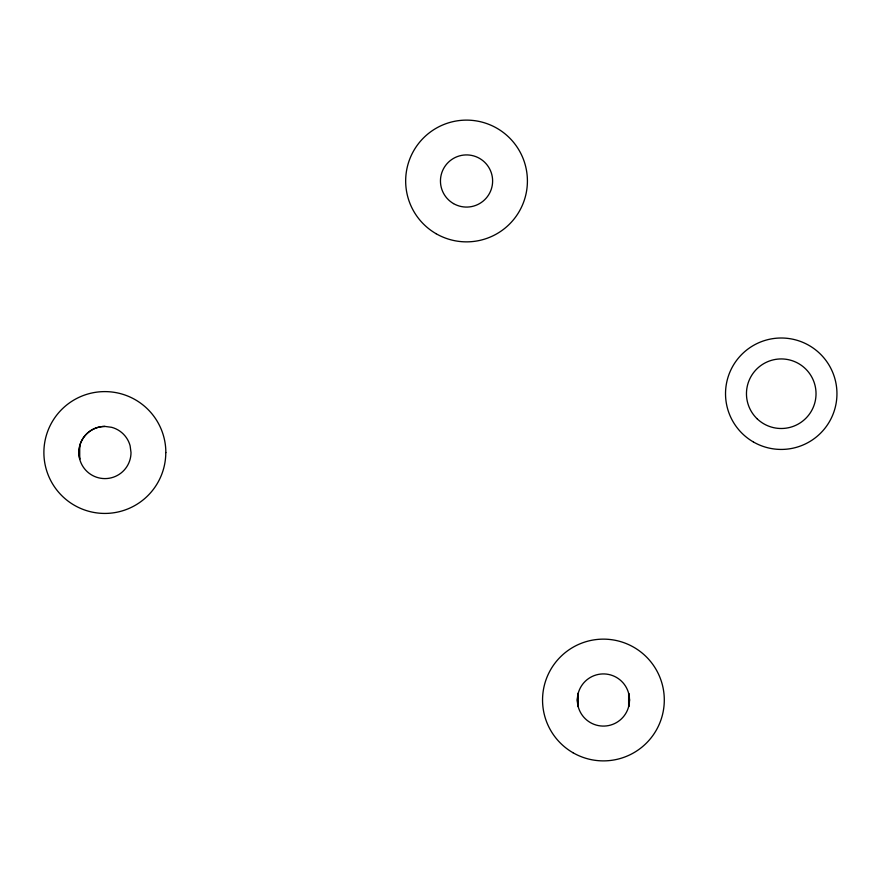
<?xml version="1.0" encoding="UTF-8"?>
<svg xmlns="http://www.w3.org/2000/svg" width="881" height="881" viewBox="0 0 881 881"><rect width="100%" height="100%" fill="white"/><g stroke="black" fill="none" stroke-linecap="round" stroke-linejoin="round"><path stroke-width="1.32" d="M79.719 445.764L78.827 452.515L79.719 459.265L79.719 445.764A26.089 26.089 0 0 1 104.916 426.415L111.667 427.318A26.122 26.122 0 0 1 130.124 445.764L131.005 452.515A26.078 26.078 0 0 1 104.927 478.603A26.078 26.078 0 0 1 78.849 452.526A26.078 26.078 0 0 1 104.916 426.437M165.793 452.515A60.965 60.965 0 0 1 61.747 495.607A60.91 60.91 0 0 1 104.916 391.605A60.965 60.965 0 0 1 165.848 452.57M578.222 693.248L577.33 700.01L578.222 706.76L578.222 693.248M629.508 700.01L628.627 706.76L628.627 693.248L629.508 700.01A26.089 26.089 0 0 1 590.38 722.596A26.089 26.089 0 0 1 590.38 677.412A26.089 26.089 0 0 1 629.508 700.01M753.387 441.965A55.701 55.701 0 0 0 836.95 393.719A55.701 55.701 0 0 0 753.387 345.473A55.701 55.701 0 0 0 753.387 441.965M757.297 418.949A34.788 34.788 0 0 0 815.068 401.846A34.788 34.788 0 0 0 771.371 360.362A34.788 34.788 0 0 0 757.297 418.949M572.98 752.726A60.877 60.877 0 0 0 664.296 700.01A60.877 60.877 0 0 0 572.98 647.293A60.877 60.877 0 0 0 572.98 752.726M436.095 233.707A60.877 60.877 0 0 0 527.411 180.99A60.877 60.877 0 0 0 436.095 128.274A60.877 60.877 0 0 0 436.095 233.707M453.495 203.588A26.089 26.089 0 0 0 492.622 180.99A26.089 26.089 0 0 0 453.495 158.404A26.089 26.089 0 0 0 453.495 203.588"/></g></svg>
